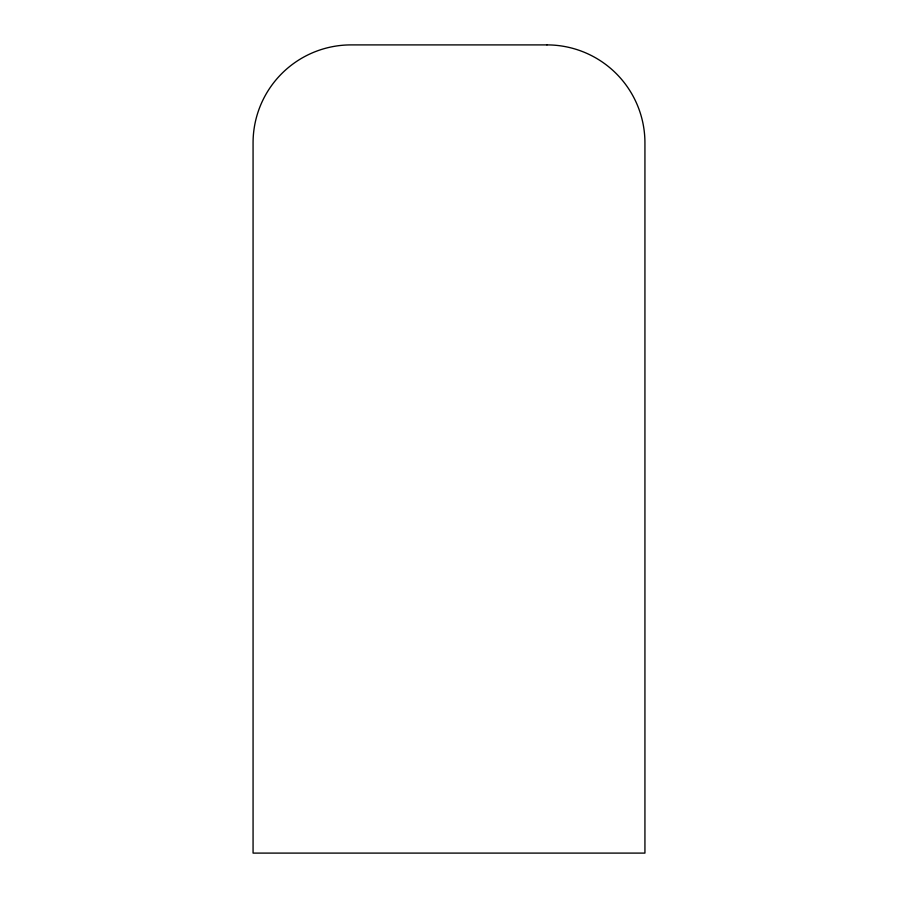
<?xml version="1.0" encoding="UTF-8"?>
<svg xmlns="http://www.w3.org/2000/svg" width="898" height="898" viewBox="0 0 898 898"><rect width="100%" height="100%" fill="white"/><g stroke="black" fill="none" stroke-linecap="round" stroke-linejoin="round"><path stroke-width="1.35" d="M546.961 44.9L351.039 44.9A97.961 97.961 0 0 0 253.068 142.861L253.068 853.1L644.932 853.1L644.932 142.861A97.961 97.961 0 0 0 546.961 44.9"/></g></svg>
